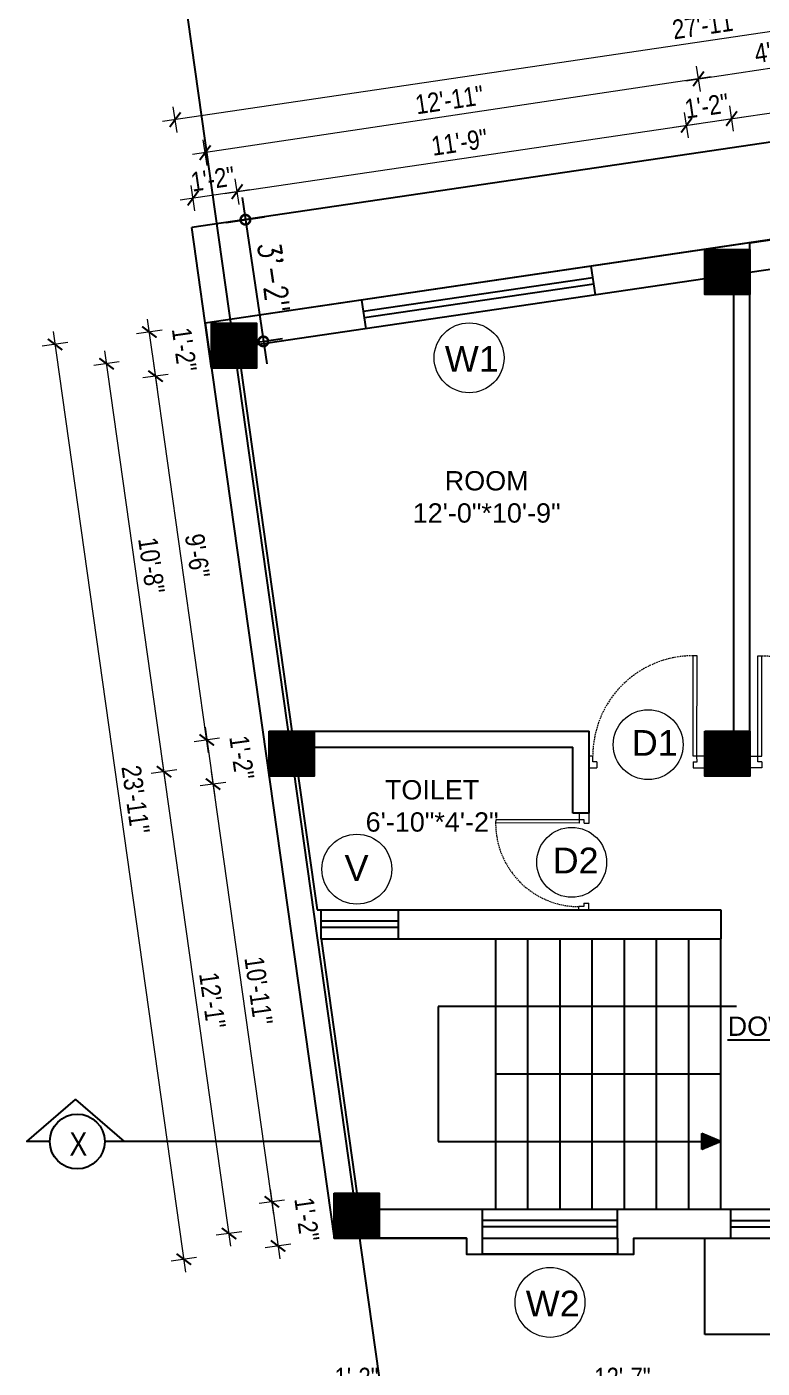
# Model space of a CAD drawing. Header units: inches. Extents: x -5000150 to -4996975, y -3262045 to -3259800.
# Drawn here: x -4998467.7 to -4998239.2, y -3260428.2 to -3260011.5 of the extents above; entities that cross this region are included whole.
import ezdxf

# ---------------------------------------------------------------- set-up
doc = ezdxf.new("R2010")
doc.units = ezdxf.units.IN
doc.header["$LTSCALE"] = 2
doc.header["$MEASUREMENT"] = 0
doc.header["$PDMODE"] = 34
doc.linetypes.add('HIDDEN', pattern=[0.375, 0.25, -0.125])
doc.layers.get('0').update_dxf_attribs({"linetype": 'CONTINUOUS'})
doc.layers.get('DEFPOINTS').update_dxf_attribs({"color": 141, "linetype": 'CONTINUOUS'})
doc.layers.add('A-Hatch', color=7, linetype='CONTINUOUS')
for name, color, linetype, lineweight in [('Annotate-Lite.w', 177, 'CONTINUOUS', 9), ('DIM 1-100', 4, 'CONTINUOUS', 13), ('Door-Window.w', 4, 'CONTINUOUS', 15), ('TEXT', 181, 'CONTINUOUS', 25)]:
    doc.layers.add(name, color=color, linetype=linetype, lineweight=lineweight)
doc.styles.add('ARAIL', font='ARIALN.TTF')
doc.styles.add('arial.', font='arial.ttf')
doc.styles.add('gaurav', font='arial.ttf')
doc.styles.add('ROMANS', font='Romans.shx', dxfattribs={"width": 0.8})
doc.styles.get("Standard").update_dxf_attribs({"font": 'ARIALN.TTF'})
doc.dimstyles.new('1 by 96', dxfattribs={"dimtxt": 6, "dimasz": 4, "dimexe": 4, "dimexo": 4, "dimgap": 2, "dimtad": 1, "dimdec": 0, "dimzin": 0, "dimdsep": 46, "dimlunit": 4, "dimtxsty": 'Standard', "dimblk": 'ARCHTICK', "dimcen": 0, "dimdle": 4, "dimadec": 0, "dimazin": 0, "dimtfac": 1, "dimtdec": 0, "dimtix": 1, "dimtofl": 0, "dimtmove": 1, "dimatfit": 3, "dimldrblk": 'ARCHTICK', "dimfxl": 4, "dimfxlon": 1, "dimtolj": 1, "dimtzin": 0, "dimlwd": -1, "dimlwe": -1, "dimarcsym": 0})
doc.dimstyles.new('8 SCALE', dxfattribs={"dimscale": 0, "dimtxt": 7, "dimasz": 6, "dimexe": 6, "dimexo": 2, "dimgap": 2, "dimtad": 1, "dimdec": 0, "dimzin": 0, "dimdsep": 46, "dimlunit": 4, "dimtxsty": 'ROMANS', "dimblk": 'DOTSMALL', "dimcen": 0, "dimdle": 7, "dimclrd": 8, "dimclre": 8, "dimclrt": 3, "dimadec": 0, "dimazin": 0, "dimtfac": 1, "dimtdec": 0, "dimtofl": 0, "dimtmove": 2, "dimatfit": 3, "dimfxl": 6, "dimfxlon": 1, "dimtolj": 1, "dimtzin": 0, "dimarcsym": 0})

# ---------------------------------------------------------------- blocks, each defined once
blk = doc.blocks.new('3-0')
at = {"ltscale": 3}
for p, q in [((11063.05, 10097.68), (11065.97, 10099.9)), ((11063.05, 10097.68), (11064.53, 10095.73)), ((11065.99, 10096.84), (11064.53, 10095.73)), ((11065.25, 10097.81), (11066.71, 10098.92)), ((11065.99, 10096.84), (11065.25, 10097.81)), ((11065.97, 10099.9), (11066.71, 10098.92)), ((11085.5, 10074.13), (11110.32, 10092.96)), ((11086.24, 10073.15), (11111.05, 10091.97)), ((11111.05, 10091.97), (11110.32, 10092.96)), ((11084.04, 10073.02), (11082.57, 10071.91)), ((11082.57, 10071.91), (11084.79, 10068.98)), ((11084.04, 10073.02), (11084.78, 10072.04)), ((11084.78, 10072.04), (11086.24, 10073.15)), ((11084.79, 10068.98), (11087.72, 10071.2)), ((11086.24, 10073.15), (11085.5, 10074.13)), ((11087.72, 10071.2), (11086.24, 10073.15))]:
    blk.add_line(p, q, dxfattribs=at)
at = {"layer": 'Door-Window.w', "color": 9, "linetype": 'HIDDEN', "lineweight": 18}
blk.add_arc((11085.5, 10074.13), 31.16, 37.1906, 127.1465, dxfattribs=at)
blk = doc.blocks.new('_ArchTick')
at = {"color": 0, "linetype": 'ByBlock', "const_width": 0.15}
blk.add_lwpolyline([(-0.5, -0.5), (0.5, 0.5)], dxfattribs=at)
blk = doc.blocks.new('*D383')
at = {"layer": 'DEFPOINTS', "color": 0, "ltscale": 0.5, "transparency": 16777216}
for p in [(-4998372.23, -3260387.8), (-4998358.23, -3260387.8), (-4998358.23, -3260436.1)]:
    blk.add_point(p, dxfattribs=at)
at = {"layer": 'DIM 1-100', "color": 0, "ltscale": 0.5, "transparency": 16777216}
for p, q in [((-4998376.23, -3260436.1), (-4998354.23, -3260436.1)), ((-4998372.23, -3260432.1), (-4998372.23, -3260440.1)), ((-4998358.23, -3260432.1), (-4998358.23, -3260440.1))]:
    blk.add_line(p, q, dxfattribs=at)
at = {"layer": 'DIM 1-100', "color": 0, "ltscale": 0.5, "transparency": 16777216, "xscale": 4, "yscale": 4, "zscale": 4, "rotation": 180}
blk.add_blockref('_ArchTick', (-4998372.23, -3260436.1), dxfattribs=at)
at = {"layer": 'DIM 1-100', "color": 0, "ltscale": 0.5, "transparency": 16777216, "xscale": 4, "yscale": 4, "zscale": 4}
blk.add_blockref('_ArchTick', (-4998358.23, -3260436.1), dxfattribs=at)
at = {"layer": 'DIM 1-100', "color": 0, "ltscale": 0.5, "transparency": 16777216, "insert": (-4998365.23, -3260431.08), "char_height": 6, "attachment_point": 5}
blk.add_mtext('\\A1;1\'-2"', dxfattribs=at)
blk = doc.blocks.new('*D384')
at = {"layer": 'DEFPOINTS', "color": 0, "ltscale": 0.5, "transparency": 16777216}
for p in [(-4998358.23, -3260387.8), (-4998206.99, -3260387.8), (-4998206.99, -3260436.1)]:
    blk.add_point(p, dxfattribs=at)
at = {"layer": 'DIM 1-100', "color": 0, "ltscale": 0.5, "transparency": 16777216}
for p, q in [((-4998362.23, -3260436.1), (-4998202.99, -3260436.1)), ((-4998358.23, -3260432.1), (-4998358.23, -3260440.1)), ((-4998206.99, -3260432.1), (-4998206.99, -3260440.1))]:
    blk.add_line(p, q, dxfattribs=at)
at = {"layer": 'DIM 1-100', "color": 0, "ltscale": 0.5, "transparency": 16777216, "xscale": 4, "yscale": 4, "zscale": 4, "rotation": 180}
blk.add_blockref('_ArchTick', (-4998358.23, -3260436.1), dxfattribs=at)
at = {"layer": 'DIM 1-100', "color": 0, "ltscale": 0.5, "transparency": 16777216, "xscale": 4, "yscale": 4, "zscale": 4}
blk.add_blockref('_ArchTick', (-4998206.99, -3260436.1), dxfattribs=at)
at = {"layer": 'DIM 1-100', "color": 0, "ltscale": 0.5, "transparency": 16777216, "insert": (-4998282.61, -3260431.08), "char_height": 6, "attachment_point": 5}
blk.add_mtext('\\A1;12\'-7"', dxfattribs=at)
blk = doc.blocks.new('*D388')
at = {"layer": 'DEFPOINTS', "color": 0, "ltscale": 0.5, "transparency": 16777216}
for p in [(-4998410.3, -3260117.56), (-4998427.7, -3260120.01), (-4998392.44, -3260230.3)]:
    blk.add_point(p, dxfattribs=at)
at = {"layer": 'DIM 1-100', "color": 0, "ltscale": 0.5, "transparency": 16777216}
for p, q in [((-4998411.22, -3260236.99), (-4998428.25, -3260116.05)), ((-4998423.74, -3260119.45), (-4998431.66, -3260120.57)), ((-4998407.81, -3260232.47), (-4998415.74, -3260233.59))]:
    blk.add_line(p, q, dxfattribs=at)
at = {"layer": 'DIM 1-100', "color": 0, "ltscale": 0.5, "transparency": 16777216, "xscale": 4, "yscale": 4, "zscale": 4}
for p, rotation in [((-4998427.7, -3260120.01), 98.018945518902), ((-4998411.78, -3260233.03), 278.0189455189021)]:
    blk.add_blockref('_ArchTick', p, dxfattribs=dict(at, rotation=rotation))
at = {"layer": 'DIM 1-100', "color": 0, "ltscale": 0.5, "transparency": 16777216, "insert": (-4998414.72, -3260175.81), "char_height": 6, "attachment_point": 5, "rotation": 278.0189}
blk.add_mtext('\\A1;9\'-6"', dxfattribs=at)
blk = doc.blocks.new('*D389')
at = {"layer": 'DEFPOINTS', "color": 0, "ltscale": 0.5, "transparency": 16777216}
for p in [(-4998429.63, -3260106.28), (-4998410.3, -3260103.56), (-4998410.3, -3260117.56)]:
    blk.add_point(p, dxfattribs=at)
at = {"layer": 'DIM 1-100', "color": 0, "ltscale": 0.5, "transparency": 16777216}
for p, q in [((-4998427.14, -3260123.97), (-4998430.19, -3260102.32)), ((-4998425.67, -3260105.73), (-4998433.59, -3260106.84)), ((-4998423.74, -3260119.45), (-4998431.66, -3260120.57))]:
    blk.add_line(p, q, dxfattribs=at)
at = {"layer": 'DIM 1-100', "color": 0, "ltscale": 0.5, "transparency": 16777216, "xscale": 4, "yscale": 4, "zscale": 4}
for p, rotation in [((-4998429.63, -3260106.28), 98.018945518902), ((-4998427.7, -3260120.01), 278.0189455189021)]:
    blk.add_blockref('_ArchTick', p, dxfattribs=dict(at, rotation=rotation))
at = {"layer": 'DIM 1-100', "color": 0, "ltscale": 0.5, "transparency": 16777216, "insert": (-4998418.74, -3260111.75), "char_height": 6, "attachment_point": 5, "rotation": 278.0189}
blk.add_mtext('\\A1;1\'-2"', dxfattribs=at)
blk = doc.blocks.new('*D390')
at = {"layer": 'DEFPOINTS', "color": 0, "ltscale": 0.5, "transparency": 16777216}
for p in [(-4998392.44, -3260230.3), (-4998392.44, -3260244.3), (-4998409.84, -3260246.75)]:
    blk.add_point(p, dxfattribs=at)
at = {"layer": 'DIM 1-100', "color": 0, "ltscale": 0.5, "transparency": 16777216}
for p, q in [((-4998412.33, -3260229.07), (-4998409.28, -3260250.72)), ((-4998407.81, -3260232.47), (-4998415.74, -3260233.59)), ((-4998405.88, -3260246.2), (-4998413.8, -3260247.31))]:
    blk.add_line(p, q, dxfattribs=at)
at = {"layer": 'DIM 1-100', "color": 0, "ltscale": 0.5, "transparency": 16777216, "xscale": 4, "yscale": 4, "zscale": 4}
for p, rotation in [((-4998411.78, -3260233.03), 98.018945518902), ((-4998409.84, -3260246.75), 278.0189455189021)]:
    blk.add_blockref('_ArchTick', p, dxfattribs=dict(at, rotation=rotation))
at = {"layer": 'DIM 1-100', "color": 0, "ltscale": 0.5, "transparency": 16777216, "insert": (-4998400.88, -3260238.49), "char_height": 6, "attachment_point": 5, "rotation": 278.0189}
blk.add_mtext('\\A1;1\'-2"', dxfattribs=at)
blk = doc.blocks.new('*D391')
at = {"layer": 'DEFPOINTS', "color": 0, "ltscale": 0.5, "transparency": 16777216}
for p in [(-4998392.44, -3260244.3), (-4998391.56, -3260376.53), (-4998372.23, -3260373.8)]:
    blk.add_point(p, dxfattribs=at)
at = {"layer": 'DIM 1-100', "color": 0, "ltscale": 0.5, "transparency": 16777216}
for p, q in [((-4998410.4, -3260242.79), (-4998391, -3260380.49)), ((-4998405.88, -3260246.2), (-4998413.8, -3260247.31)), ((-4998387.6, -3260375.97), (-4998395.52, -3260377.09))]:
    blk.add_line(p, q, dxfattribs=at)
at = {"layer": 'DIM 1-100', "color": 0, "ltscale": 0.5, "transparency": 16777216, "xscale": 4, "yscale": 4, "zscale": 4}
for p, rotation in [((-4998409.84, -3260246.75), 98.018945518902), ((-4998391.56, -3260376.53), 278.0189455189021)]:
    blk.add_blockref('_ArchTick', p, dxfattribs=dict(at, rotation=rotation))
at = {"layer": 'DIM 1-100', "color": 0, "ltscale": 0.5, "transparency": 16777216, "insert": (-4998395.69, -3260310.93), "char_height": 6, "attachment_point": 5, "rotation": 278.0189}
blk.add_mtext('\\A1;10\'-11"', dxfattribs=at)
blk = doc.blocks.new('*D392')
at = {"layer": 'DEFPOINTS', "color": 0, "ltscale": 0.5, "transparency": 16777216}
for p in [(-4998372.23, -3260373.8), (-4998389.63, -3260390.25), (-4998372.23, -3260387.8)]:
    blk.add_point(p, dxfattribs=at)
at = {"layer": 'DIM 1-100', "color": 0, "ltscale": 0.5, "transparency": 16777216}
for p, q in [((-4998392.12, -3260372.57), (-4998389.07, -3260394.22)), ((-4998387.6, -3260375.97), (-4998395.52, -3260377.09)), ((-4998385.66, -3260389.7), (-4998393.59, -3260390.81))]:
    blk.add_line(p, q, dxfattribs=at)
at = {"layer": 'DIM 1-100', "color": 0, "ltscale": 0.5, "transparency": 16777216, "xscale": 4, "yscale": 4, "zscale": 4}
for p, rotation in [((-4998391.56, -3260376.53), 98.018945518902), ((-4998389.63, -3260390.25), 278.0189455189021)]:
    blk.add_blockref('_ArchTick', p, dxfattribs=dict(at, rotation=rotation))
at = {"layer": 'DIM 1-100', "color": 0, "ltscale": 0.5, "transparency": 16777216, "insert": (-4998380.67, -3260381.99), "char_height": 6, "attachment_point": 5, "rotation": 278.0189}
blk.add_mtext('\\A1;1\'-2"', dxfattribs=at)
blk = doc.blocks.new('*D393')
at = {"layer": 'DEFPOINTS', "color": 0, "ltscale": 0.5, "transparency": 16777216}
for p in [(-4998385.44, -3260237.3), (-4998425.07, -3260242.89), (-4998365.23, -3260380.8)]:
    blk.add_point(p, dxfattribs=at)
at = {"layer": 'DIM 1-100', "color": 0, "ltscale": 0.5, "transparency": 16777216}
for p, q in [((-4998404.3, -3260390.35), (-4998425.63, -3260238.93)), ((-4998421.11, -3260242.33), (-4998429.03, -3260243.44)), ((-4998400.89, -3260385.83), (-4998408.82, -3260386.94))]:
    blk.add_line(p, q, dxfattribs=at)
at = {"layer": 'DIM 1-100', "color": 0, "ltscale": 0.5, "transparency": 16777216, "xscale": 4, "yscale": 4, "zscale": 4}
for p, rotation in [((-4998425.07, -3260242.89), 98.01894551876403), ((-4998404.86, -3260386.39), 278.018945518764)]:
    blk.add_blockref('_ArchTick', p, dxfattribs=dict(at, rotation=rotation))
at = {"layer": 'DIM 1-100', "color": 0, "ltscale": 0.5, "transparency": 16777216, "insert": (-4998410, -3260313.94), "char_height": 6, "attachment_point": 5, "rotation": 278.0189}
blk.add_mtext('\\A1;12\'-1"', dxfattribs=at)
blk = doc.blocks.new('*D394')
at = {"layer": 'DEFPOINTS', "color": 0, "ltscale": 0.5, "transparency": 16777216}
for p in [(-4998403.3, -3260110.56), (-4998442.93, -3260116.14), (-4998385.44, -3260237.3)]:
    blk.add_point(p, dxfattribs=at)
at = {"layer": 'DIM 1-100', "color": 0, "ltscale": 0.5, "transparency": 16777216}
for p, q in [((-4998424.51, -3260246.85), (-4998443.48, -3260112.18)), ((-4998438.97, -3260115.59), (-4998446.89, -3260116.7)), ((-4998421.11, -3260242.33), (-4998429.03, -3260243.44))]:
    blk.add_line(p, q, dxfattribs=at)
at = {"layer": 'DIM 1-100', "color": 0, "ltscale": 0.5, "transparency": 16777216, "xscale": 4, "yscale": 4, "zscale": 4}
for p, rotation in [((-4998442.93, -3260116.14), 98.01894551879923), ((-4998425.07, -3260242.89), 278.0189455187992)]:
    blk.add_blockref('_ArchTick', p, dxfattribs=dict(at, rotation=rotation))
at = {"layer": 'DIM 1-100', "color": 0, "ltscale": 0.5, "transparency": 16777216, "insert": (-4998428.98, -3260178.81), "char_height": 6, "attachment_point": 5, "rotation": 278.0189}
blk.add_mtext('\\A1;10\'-8"', dxfattribs=at)
blk = doc.blocks.new('*D395')
at = {"layer": 'DEFPOINTS', "color": 0, "ltscale": 0.5, "transparency": 16777216}
for p in [(-4998412.27, -3260103.56), (-4998372.23, -3260387.8), (-4998418.9, -3260394.38)]:
    blk.add_point(p, dxfattribs=at)
at = {"layer": 'DIM 1-100', "color": 0, "ltscale": 0.5, "transparency": 16777216}
for p, q in [((-4998459.5, -3260106.17), (-4998418.34, -3260398.34)), ((-4998454.98, -3260109.58), (-4998462.9, -3260110.69)), ((-4998414.94, -3260393.82), (-4998422.86, -3260394.94))]:
    blk.add_line(p, q, dxfattribs=at)
at = {"layer": 'DIM 1-100', "color": 0, "ltscale": 0.5, "transparency": 16777216, "xscale": 4, "yscale": 4, "zscale": 4}
for p, rotation in [((-4998458.94, -3260110.14), 98.01894551889016), ((-4998418.9, -3260394.38), 278.0189455188902)]:
    blk.add_blockref('_ArchTick', p, dxfattribs=dict(at, rotation=rotation))
at = {"layer": 'DIM 1-100', "color": 0, "ltscale": 0.5, "transparency": 16777216, "insert": (-4998433.91, -3260251.55), "char_height": 6, "attachment_point": 5, "rotation": 278.0189}
blk.add_mtext('\\A1;23\'-11"', dxfattribs=at)
blk = doc.blocks.new('*D396')
at = {"layer": 'DEFPOINTS', "color": 0, "ltscale": 0.5, "transparency": 16777216}
for p in [(-4998365.23, -3260380.8), (-4998199.99, -3260380.8), (-4998199.99, -3260451.43)]:
    blk.add_point(p, dxfattribs=at)
at = {"layer": 'DIM 1-100', "color": 0, "ltscale": 0.5, "transparency": 16777216}
for p, q in [((-4998365.23, -3260447.43), (-4998365.23, -3260455.43)), ((-4998199.99, -3260447.43), (-4998199.99, -3260455.43)), ((-4998369.23, -3260451.43), (-4998195.99, -3260451.43))]:
    blk.add_line(p, q, dxfattribs=at)
at = {"layer": 'DIM 1-100', "color": 0, "ltscale": 0.5, "transparency": 16777216, "xscale": 4, "yscale": 4, "zscale": 4, "rotation": 180}
blk.add_blockref('_ArchTick', (-4998365.23, -3260451.43), dxfattribs=at)
at = {"layer": 'DIM 1-100', "color": 0, "ltscale": 0.5, "transparency": 16777216, "xscale": 4, "yscale": 4, "zscale": 4}
blk.add_blockref('_ArchTick', (-4998199.99, -3260451.43), dxfattribs=at)
at = {"layer": 'DIM 1-100', "color": 0, "ltscale": 0.5, "transparency": 16777216, "insert": (-4998282.61, -3260446.37), "char_height": 6, "attachment_point": 5}
blk.add_mtext('\\A1;13\'-9"', dxfattribs=at)
blk = doc.blocks.new('*D398')
at = {"layer": 'DEFPOINTS', "color": 0, "ltscale": 0.5, "transparency": 16777216}
for p in [(-4998372.23, -3260387.8), (-4998068.25, -3260387.8), (-4998068.25, -3260466.77)]:
    blk.add_point(p, dxfattribs=at)
at = {"layer": 'DIM 1-100', "color": 0, "ltscale": 0.5, "transparency": 16777216}
for p, q in [((-4998372.23, -3260462.77), (-4998372.23, -3260470.77)), ((-4998068.25, -3260462.77), (-4998068.25, -3260470.77)), ((-4998376.23, -3260466.77), (-4998064.25, -3260466.77))]:
    blk.add_line(p, q, dxfattribs=at)
at = {"layer": 'DIM 1-100', "color": 0, "ltscale": 0.5, "transparency": 16777216, "xscale": 4, "yscale": 4, "zscale": 4, "rotation": 180}
blk.add_blockref('_ArchTick', (-4998372.23, -3260466.77), dxfattribs=at)
at = {"layer": 'DIM 1-100', "color": 0, "ltscale": 0.5, "transparency": 16777216, "xscale": 4, "yscale": 4, "zscale": 4}
blk.add_blockref('_ArchTick', (-4998068.25, -3260466.77), dxfattribs=at)
at = {"layer": 'DIM 1-100', "color": 0, "ltscale": 0.5, "transparency": 16777216, "insert": (-4998220.24, -3260461.71), "char_height": 6, "attachment_point": 5}
blk.add_mtext('\\A1;25\'-4"', dxfattribs=at)
blk = doc.blocks.new('*D407')
at = {"layer": 'DEFPOINTS', "color": 0, "ltscale": 0.5, "transparency": 16777216}
for p in [(-4998262.69, -3260042.04), (-4998256.99, -3260080.62), (-4998396.3, -3260103.56)]:
    blk.add_point(p, dxfattribs=at)
at = {"layer": 'DIM 1-100', "color": 0, "ltscale": 0.5, "transparency": 16777216}
for p, q in [((-4998262.11, -3260046), (-4998263.28, -3260038.09)), ((-4998406.3, -3260063.26), (-4998258.73, -3260041.46)), ((-4998401.75, -3260066.63), (-4998402.92, -3260058.72))]:
    blk.add_line(p, q, dxfattribs=at)
at = {"layer": 'DIM 1-100', "color": 0, "ltscale": 0.5, "transparency": 16777216, "xscale": 4, "yscale": 4, "zscale": 4}
for p, rotation in [((-4998262.69, -3260042.04), 8.403880657175378), ((-4998402.34, -3260062.67), 188.4038806571754)]:
    blk.add_blockref('_ArchTick', p, dxfattribs=dict(at, rotation=rotation))
at = {"layer": 'DIM 1-100', "color": 0, "ltscale": 0.5, "transparency": 16777216, "insert": (-4998333.25, -3260047.35), "char_height": 6, "attachment_point": 5, "rotation": 8.4039}
blk.add_mtext('\\A1;11\'-9"', dxfattribs=at)
blk = doc.blocks.new('*D408')
at = {"layer": 'DEFPOINTS', "color": 0, "ltscale": 0.5, "transparency": 16777216}
for p in [(-4998248.69, -3260039.98), (-4998256.99, -3260080.62), (-4998242.99, -3260078.55)]:
    blk.add_point(p, dxfattribs=at)
at = {"layer": 'DIM 1-100', "color": 0, "ltscale": 0.5, "transparency": 16777216}
for p, q in [((-4998248.11, -3260043.93), (-4998249.28, -3260036.02)), ((-4998266.65, -3260042.63), (-4998244.73, -3260039.39)), ((-4998262.11, -3260046), (-4998263.28, -3260038.09))]:
    blk.add_line(p, q, dxfattribs=at)
at = {"layer": 'DIM 1-100', "color": 0, "ltscale": 0.5, "transparency": 16777216, "xscale": 4, "yscale": 4, "zscale": 4}
for p, rotation in [((-4998262.69, -3260042.04), 188.4038806571754), ((-4998248.69, -3260039.98), 8.403880657175378)]:
    blk.add_blockref('_ArchTick', p, dxfattribs=dict(at, rotation=rotation))
at = {"layer": 'DIM 1-100', "color": 0, "ltscale": 0.5, "transparency": 16777216, "insert": (-4998256.42, -3260036.05), "char_height": 6, "attachment_point": 5, "rotation": 8.4039}
blk.add_mtext('\\A1;1\'-2"', dxfattribs=at)
blk = doc.blocks.new('*D409')
at = {"layer": 'DEFPOINTS', "color": 0, "ltscale": 0.5, "transparency": 16777216}
for p in [(-4998212.69, -3260034.66), (-4998206.99, -3260073.23), (-4998242.99, -3260078.55)]:
    blk.add_point(p, dxfattribs=at)
at = {"layer": 'DIM 1-100', "color": 0, "ltscale": 0.5, "transparency": 16777216}
for p, q in [((-4998212.11, -3260038.61), (-4998213.28, -3260030.7)), ((-4998252.65, -3260040.56), (-4998208.73, -3260034.07)), ((-4998248.11, -3260043.93), (-4998249.28, -3260036.02))]:
    blk.add_line(p, q, dxfattribs=at)
at = {"layer": 'DIM 1-100', "color": 0, "ltscale": 0.5, "transparency": 16777216, "xscale": 4, "yscale": 4, "zscale": 4}
for p, rotation in [((-4998212.69, -3260034.66), 8.403880657175378), ((-4998248.69, -3260039.98), 188.4038806571754)]:
    blk.add_blockref('_ArchTick', p, dxfattribs=dict(at, rotation=rotation))
at = {"layer": 'DIM 1-100', "color": 0, "ltscale": 0.5, "transparency": 16777216, "insert": (-4998231.43, -3260032.31), "char_height": 6, "attachment_point": 5, "rotation": 8.4039}
blk.add_mtext("\\A1;3'", dxfattribs=at)
blk = doc.blocks.new('*D413')
at = {"layer": 'DEFPOINTS', "color": 0, "ltscale": 0.5, "transparency": 16777216}
for p in [(-4998416.04, -3260064.7), (-4998410.3, -3260103.56), (-4998396.3, -3260103.56)]:
    blk.add_point(p, dxfattribs=at)
at = {"layer": 'DIM 1-100', "color": 0, "ltscale": 0.5, "transparency": 16777216}
for p, q in [((-4998415.46, -3260068.66), (-4998416.62, -3260060.74)), ((-4998401.75, -3260066.63), (-4998402.92, -3260058.72)), ((-4998398.38, -3260062.09), (-4998420, -3260065.28))]:
    blk.add_line(p, q, dxfattribs=at)
at = {"layer": 'DIM 1-100', "color": 0, "ltscale": 0.5, "transparency": 16777216, "xscale": 4, "yscale": 4, "zscale": 4}
for p, rotation in [((-4998402.34, -3260062.67), 8.403880657175398), ((-4998416.04, -3260064.7), 188.4038806571754)]:
    blk.add_blockref('_ArchTick', p, dxfattribs=dict(at, rotation=rotation))
at = {"layer": 'DIM 1-100', "color": 0, "ltscale": 0.5, "transparency": 16777216, "insert": (-4998409.92, -3260058.73), "char_height": 6, "attachment_point": 5, "rotation": 8.4039}
blk.add_mtext('\\A1;1\'-2"', dxfattribs=at)
blk = doc.blocks.new('*D414')
at = {"layer": 'DEFPOINTS', "color": 0, "ltscale": 0.5, "transparency": 16777216}
for p in [(-4998412.28, -3260050.56), (-4998249.99, -3260087.62), (-4998403.3, -3260110.56)]:
    blk.add_point(p, dxfattribs=at)
at = {"layer": 'DIM 1-100', "color": 0, "ltscale": 0.5, "transparency": 16777216}
for p, q in [((-4998255.01, -3260027.03), (-4998416.23, -3260051.15)), ((-4998258.38, -3260031.58), (-4998259.56, -3260023.66)), ((-4998411.68, -3260054.52), (-4998412.87, -3260046.6))]:
    blk.add_line(p, q, dxfattribs=at)
at = {"layer": 'DIM 1-100', "color": 0, "ltscale": 0.5, "transparency": 16777216, "xscale": 4, "yscale": 4, "zscale": 4}
for p, rotation in [((-4998258.97, -3260027.62), 8.510423086332324), ((-4998412.28, -3260050.56), 188.5104230863323)]:
    blk.add_blockref('_ArchTick', p, dxfattribs=dict(at, rotation=rotation))
at = {"layer": 'DIM 1-100', "color": 0, "ltscale": 0.5, "transparency": 16777216, "insert": (-4998336.37, -3260034.13), "char_height": 6, "attachment_point": 5, "rotation": 8.5104}
blk.add_mtext('\\A1;12\'-11"', dxfattribs=at)
blk = doc.blocks.new('*D415')
at = {"layer": 'DEFPOINTS', "color": 0, "ltscale": 0.5, "transparency": 16777216}
for p in [(-4998208.98, -3260020.14), (-4998199.99, -3260080.23), (-4998249.99, -3260087.62)]:
    blk.add_point(p, dxfattribs=at)
at = {"layer": 'DIM 1-100', "color": 0, "ltscale": 0.5, "transparency": 16777216}
for p, q in [((-4998208.39, -3260024.1), (-4998209.58, -3260016.18)), ((-4998262.93, -3260028.21), (-4998205.03, -3260019.55)), ((-4998258.38, -3260031.58), (-4998259.56, -3260023.66))]:
    blk.add_line(p, q, dxfattribs=at)
at = {"layer": 'DIM 1-100', "color": 0, "ltscale": 0.5, "transparency": 16777216, "xscale": 4, "yscale": 4, "zscale": 4}
for p, rotation in [((-4998208.98, -3260020.14), 8.510423086343367), ((-4998258.97, -3260027.62), 188.5104230863433)]:
    blk.add_blockref('_ArchTick', p, dxfattribs=dict(at, rotation=rotation))
at = {"layer": 'DIM 1-100', "color": 0, "ltscale": 0.5, "transparency": 16777216, "insert": (-4998234.73, -3260018.87), "char_height": 6, "attachment_point": 5, "rotation": 8.5104}
blk.add_mtext('\\A1;4\'-3"', dxfattribs=at)
blk = doc.blocks.new('*D417')
at = {"layer": 'DEFPOINTS', "color": 0, "ltscale": 0.5, "transparency": 16777216}
for p in [(-4998421.61, -3260040.31), (-4998080.55, -3260054.55), (-4998412.27, -3260103.56)]:
    blk.add_point(p, dxfattribs=at)
at = {"layer": 'DIM 1-100', "color": 0, "ltscale": 0.5, "transparency": 16777216}
for p, q in [((-4998089.31, -3259995.26), (-4998090.48, -3259987.35)), ((-4998085.94, -3259990.72), (-4998425.57, -3260040.9)), ((-4998421.03, -3260044.27), (-4998422.2, -3260036.35))]:
    blk.add_line(p, q, dxfattribs=at)
at = {"layer": 'DIM 1-100', "color": 0, "ltscale": 0.5, "transparency": 16777216, "xscale": 4, "yscale": 4, "zscale": 4}
for p, rotation in [((-4998089.89, -3259991.3), 8.403880655919362), ((-4998421.61, -3260040.31), 188.4038806559193)]:
    blk.add_blockref('_ArchTick', p, dxfattribs=dict(at, rotation=rotation))
at = {"layer": 'DIM 1-100', "color": 0, "ltscale": 0.5, "transparency": 16777216, "insert": (-4998256.49, -3260010.85), "char_height": 6, "attachment_point": 5, "rotation": 8.4039}
blk.add_mtext('\\A1;27\'-11"', dxfattribs=at)
blk = doc.blocks.new('_DOTSMALL')
at = {"color": 0, "linetype": 'ByBlock', "const_width": 0.5}
blk.add_lwpolyline([(-0.0625, 0, 1), (0.0625, 0, 1)], format="xyb", close=True, dxfattribs=at)
blk = doc.blocks.new('*D456')
at = {"color": 8, "lineweight": -2, "ltscale": 0.5, "transparency": 16777216}
for p, q in [((-4998400.8, -3260064.46), (-4998393.16, -3260116.14)), ((-4998405.71, -3260072.27), (-4998393.84, -3260070.51)), ((-4998400.12, -3260110.09), (-4998388.25, -3260108.34))]:
    blk.add_line(p, q, dxfattribs=at)
at = {"layer": 'DEFPOINTS', "color": 0, "ltscale": 0.5, "transparency": 16777216}
for p in [(-4998408.89, -3260072.74), (-4998403.3, -3260110.56), (-4998394.19, -3260109.21)]:
    blk.add_point(p, dxfattribs=at)
at = {"color": 8, "lineweight": -2, "ltscale": 0.5, "transparency": 16777216, "xscale": 6, "yscale": 6, "zscale": 6}
for p, rotation in [((-4998399.77, -3260071.39), 98.40388065600696), ((-4998394.19, -3260109.21), 278.4038806560069)]:
    blk.add_blockref('_DOTSMALL', p, dxfattribs=dict(at, rotation=rotation))
at = {"color": 3, "ltscale": 0.5, "transparency": 16777216, "insert": (-4998390.88, -3260089.4), "char_height": 7, "attachment_point": 5, "rotation": 278.4039, "style": 'ROMANS'}
blk.add_mtext('\\A1;3\'-2"', dxfattribs=at)

msp = doc.modelspace()

# ---------------------------------------------------------------- hatches: boundary and pattern name
at = {"layer": 'A-Hatch', "ltscale": 0.5}
h = msp.add_hatch(dxfattribs=at)
h.set_pattern_fill('ANSI31', color=256)
h.set_pattern_definition([(45, (93175.72164, -1675.14963), (-0.0883883476483, 0.0883883476483), [])])
h.paths.add_polyline_path([(-4998242.99, -3260080.62), (-4998256.99, -3260080.62), (-4998256.99, -3260094.62), (-4998242.99, -3260094.62)])
h = msp.add_hatch(dxfattribs=at)
h.set_pattern_fill('ANSI31', color=256)
h.set_pattern_definition([(45, (93022.41464, -1698.09003), (-0.0883883476483, 0.0883883476483), [])])
h.paths.add_polyline_path([(-4998396.3, -3260103.56), (-4998410.3, -3260103.56), (-4998410.3, -3260117.56), (-4998396.3, -3260117.56)])
h = msp.add_hatch(dxfattribs=at)
h.set_pattern_fill('ANSI31', color=256)
h.set_pattern_definition([(45, (93040.26994, -1824.833), (-0.0883883476483, 0.0883883476483), [])])
h.paths.add_polyline_path([(-4998378.44, -3260230.3), (-4998392.44, -3260230.3), (-4998392.44, -3260244.3), (-4998378.44, -3260244.3)])
h = msp.add_hatch(dxfattribs=at)
h.set_pattern_fill('ANSI31', color=256)
h.set_pattern_definition([(45, (93175.72164, -1824.833), (-0.0883883476483, 0.0883883476483), [])])
h.paths.add_polyline_path([(-4998242.99, -3260230.3), (-4998256.99, -3260230.3), (-4998256.99, -3260244.3), (-4998242.99, -3260244.3)])
h = msp.add_hatch(dxfattribs=at)
h.set_pattern_fill('ANSI31', color=256)
h.set_pattern_definition([(45, (93002.54625, -1537.57436), (-0.0883883476483, 0.0883883476483), [])])
h.paths.add_polyline_path([(-4998251.99, -3260357.8), (-4998257.91, -3260355.29), (-4998257.91, -3260360.31)])
h = msp.add_hatch(dxfattribs=at)
h.set_pattern_fill('ANSI31', color=256)
h.set_pattern_definition([(45, (93060.48594, -1968.333), (-0.0883883476483, 0.0883883476483), [])])
h.paths.add_polyline_path([(-4998358.23, -3260373.8), (-4998372.23, -3260373.8), (-4998372.23, -3260387.8), (-4998358.23, -3260387.8)])

# ---------------------------------------------------------------- linework, layer by layer
at = {"ltscale": 0.5}
for p, q in [((-4998081.66, -3260024.39), (-4998416.46, -3260073.85)), ((-4998242.99, -3260078.55), (-4998206.99, -3260073.23)), ((-4998410.3, -3260117.56), (-4998416.46, -3260073.85)), ((-4998242.99, -3260080.62), (-4998242.99, -3260078.55)), ((-4998291.03, -3260094.75), (-4998292.35, -3260085.84)), ((-4998242.99, -3260087.65), (-4998206.99, -3260082.33)), ((-4998256.99, -3260089.72), (-4998396.3, -3260110.3)), ((-4998363.06, -3260099.83), (-4998291.84, -3260089.31)), ((-4998242.99, -3260234.8), (-4998242.99, -3260087.85)), ((-4998362.77, -3260101.81), (-4998291.54, -3260091.28)), ((-4998362.26, -3260105.27), (-4998363.57, -3260096.37)), ((-4998247.99, -3260230.3), (-4998247.99, -3260094.62)), ((-4998401.21, -3260117.56), (-4998385.33, -3260230.3)), ((-4998378.44, -3260230.3), (-4998292.99, -3260230.3)), ((-4998292.99, -3260255.8), (-4998292.99, -3260230.3)), ((-4998378.44, -3260235.3), (-4998297.99, -3260235.3)), ((-4998297.99, -3260255.8), (-4998297.99, -3260235.3)), ((-4998383.35, -3260244.3), (-4998377.51, -3260285.8)), ((-4998292.99, -3260255.8), (-4998297.99, -3260255.8)), ((-4998377.51, -3260285.8), (-4998251.99, -3260285.8)), ((-4998376.24, -3260294.8), (-4998376.24, -3260285.8)), ((-4998352.24, -3260294.8), (-4998352.24, -3260285.8)), ((-4998251.99, -3260285.8), (-4998251.99, -3260294.8)), ((-4998352.24, -3260289.3), (-4998376.24, -3260289.3)), ((-4998352.24, -3260291.3), (-4998376.24, -3260291.3)), ((-4998376.24, -3260294.8), (-4998365.11, -3260373.8)), ((-4998376.24, -3260294.8), (-4998251.99, -3260294.8)), ((-4998321.99, -3260336.8), (-4998321.99, -3260294.8)), ((-4998311.99, -3260336.8), (-4998311.99, -3260294.8)), ((-4998301.99, -3260336.8), (-4998301.99, -3260294.8)), ((-4998291.99, -3260336.8), (-4998291.99, -3260294.8)), ((-4998281.99, -3260336.8), (-4998281.99, -3260294.8)), ((-4998271.99, -3260336.8), (-4998271.99, -3260294.8)), ((-4998261.99, -3260336.8), (-4998261.99, -3260294.8)), ((-4998251.99, -3260336.8), (-4998251.99, -3260294.8)), ((-4998247.15, -3260315.8), (-4998339.92, -3260315.8)), ((-4998339.92, -3260315.8), (-4998339.92, -3260357.8)), ((-4998321.99, -3260378.8), (-4998321.99, -3260336.8)), ((-4998321.99, -3260336.8), (-4998251.99, -3260336.8)), ((-4998311.99, -3260378.8), (-4998311.99, -3260336.8)), ((-4998301.99, -3260378.8), (-4998301.99, -3260336.8)), ((-4998291.99, -3260378.8), (-4998291.99, -3260336.8)), ((-4998281.99, -3260378.8), (-4998281.99, -3260336.8)), ((-4998271.99, -3260378.8), (-4998271.99, -3260336.8)), ((-4998261.99, -3260378.8), (-4998261.99, -3260336.8)), ((-4998251.99, -3260378.8), (-4998251.99, -3260336.8)), ((-4998251.99, -3260357.8), (-4998257.91, -3260355.29)), ((-4998257.91, -3260360.31), (-4998257.91, -3260355.29)), ((-4998339.92, -3260357.8), (-4998257.91, -3260357.8)), ((-4998251.99, -3260357.8), (-4998257.91, -3260360.31)), ((-4998358.23, -3260378.8), (-4998206.99, -3260378.8)), ((-4998326.11, -3260387.8), (-4998326.11, -3260378.8)), ((-4998284.11, -3260387.8), (-4998284.11, -3260378.8)), ((-4998248.99, -3260378.8), (-4998248.99, -3260387.8)), ((-4998284.11, -3260382.3), (-4998326.11, -3260382.3)), ((-4998284.11, -3260384.3), (-4998326.11, -3260384.3)), ((-4998248.99, -3260382.3), (-4998207.02, -3260382.3)), ((-4998248.99, -3260384.3), (-4998206.99, -3260384.3)), ((-4998331.11, -3260387.8), (-4998358.23, -3260387.8)), ((-4998331.11, -3260387.8), (-4998331.11, -3260392.8)), ((-4998326.11, -3260392.8), (-4998326.11, -3260387.8)), ((-4998284.11, -3260387.8), (-4998284.11, -3260392.8)), ((-4998279.11, -3260392.8), (-4998279.11, -3260387.8)), ((-4998256.99, -3260417.8), (-4998256.99, -3260387.8)), ((-4998331.11, -3260392.8), (-4998326.11, -3260392.8)), ((-4998284.11, -3260392.8), (-4998326.11, -3260392.8)), ((-4998284.11, -3260392.8), (-4998279.11, -3260392.8)), ((-4998067.14, -3260417.8), (-4998256.99, -3260417.8))]:
    msp.add_line(p, q, dxfattribs=at)
msp.add_xline((-4998403.3, -3260110.56), (-0.1395005, 0.990222), dxfattribs=at)
for points in [[(-4998080.55, -3260054.55), (-4998412.27, -3260103.56), (-4998372.23, -3260387.8), (-4998331.11, -3260387.8), (-4998331.11, -3260392.8), (-4998279.11, -3260392.8), (-4998279.11, -3260387.8), (-4998192.99, -3260387.8), (-4998192.99, -3260244.3), (-4998073.55, -3260244.3)], [(-4998256.99, -3260080.62), (-4998242.99, -3260080.62), (-4998242.99, -3260094.62), (-4998256.99, -3260094.62)], [(-4998410.3, -3260103.56), (-4998396.3, -3260103.56), (-4998396.3, -3260117.56), (-4998410.3, -3260117.56)], [(-4998392.44, -3260230.3), (-4998378.44, -3260230.3), (-4998378.44, -3260244.3), (-4998392.44, -3260244.3)], [(-4998256.99, -3260230.3), (-4998242.99, -3260230.3), (-4998242.99, -3260244.3), (-4998256.99, -3260244.3)], [(-4998372.23, -3260373.8), (-4998358.23, -3260373.8), (-4998358.23, -3260387.8), (-4998372.23, -3260387.8)]]:
    msp.add_lwpolyline(points, close=True, dxfattribs=at)
for points in [[(-4998242.99, -3260078.55), (-4998412.27, -3260103.56), (-4998372.23, -3260387.8), (-4998358.23, -3260387.8)], [(-4998326.11, -3260387.8), (-4998284.11, -3260387.8)], [(-4998279.11, -3260387.8), (-4998207.04, -3260387.8)]]:
    msp.add_lwpolyline(points, dxfattribs=at)
at = {"layer": 'Annotate-Lite.w', "ltscale": 0.005}
for centre in [(-4998330.26, -3260114.29), (-4998274.61, -3260234.5), (-4998298.37, -3260271.05), (-4998365.16, -3260273.17), (-4998305.11, -3260407.78)]:
    msp.add_circle(centre, 10.86, dxfattribs=at)
at = {"layer": 'TEXT'}
for points in [[(-4998460.56, -3260357.8), (-4998467.7, -3260357.8), (-4998452.56, -3260344.72), (-4998437.42, -3260357.8)], [(-4998376.45, -3260357.8), (-4998443.49, -3260357.8)]]:
    msp.add_lwpolyline(points, dxfattribs=at)
msp.add_circle((-4998452.03, -3260357.8), 8.53, dxfattribs=at)

# ---------------------------------------------------------------- block references
at = {"layer": 'Door-Window.w', "linetype": 'ByBlock'}
for p, xscale, yscale, zscale, rotation in [((-4996936.43, -3275155.43), 0.999791003999291, 0.9997910037636757, 0.9997910039624013, 52.80940477362314), ((-4999563.55, -3275155.43), -0.9997910039992908, 0.9997910037636757, 0.9997910039624013, 307.1905952263768), ((-4985863.43, -3259171.9), 0.8331589851548311, 0.8331589852459729, 0.8331589850765497, 142.7330628721138)]:
    msp.add_blockref('3-0', p, dxfattribs=dict(at, xscale=xscale, yscale=yscale, zscale=zscale, rotation=rotation))

# ---------------------------------------------------------------- texts
at = {"layer": 'Annotate-Lite.w', "ltscale": 0.005, "char_height": 8, "style": 'gaurav'}
for s, insert, attachment_point in [('W1', (-4998337.8, -3260110.64), 1), ('D1', (-4998279.7, -3260229.95), 1), ('V', (-4998368.95, -3260276.82), 7), ('D2', (-4998304.29, -3260266.49), 1), ('W2', (-4998312.65, -3260404.13), 1)]:
    msp.add_mtext_dynamic_manual_height_columns(s, width=8, gutter_width=100, heights=[0], dxfattribs=dict(at, insert=insert, attachment_point=attachment_point))
at = {"layer": 'TEXT', "lineweight": -2, "char_height": 6, "attachment_point": 5, "style": 'arial.'}
for s, insert in [('ROOM\\P12\'-0"*10\'-9"', (-4998324.8, -3260157.55)), ('TOILET\\P6\'-10"*4\'-2"', (-4998341.75, -3260253.56))]:
    msp.add_mtext_dynamic_manual_height_columns(s, width=45.7314, gutter_width=30, heights=[0], dxfattribs=dict(at, insert=insert))
at = {"layer": 'TEXT', "lineweight": -2, "insert": (-4998236.64, -3260322.01), "char_height": 6, "width": 26.6739, "attachment_point": 5, "style": 'arial.'}
msp.add_mtext('{\\LDOWN}', dxfattribs=at)
at = {"layer": 'TEXT', "insert": (-4998448.94, -3260354.97), "char_height": 7.2, "attachment_point": 3, "style": 'ARAIL'}
msp.add_mtext_dynamic_manual_height_columns('X', width=125.4648, gutter_width=90, heights=[0], dxfattribs=at)

# ---------------------------------------------------------------- dimensions: what is measured, and where the dimension line sits
at = {"ltscale": 0.5}
dim = msp.add_aligned_dim(p1=(-4998408.89, -3260072.74), p2=(-4998403.3, -3260110.56), distance=9.21, dimstyle='8 SCALE', override={"dimscale": 1}, dxfattribs=at)
dim.commit()
dim.dimension.update_dxf_attribs({"geometry": '*D456', "text_midpoint": (-4998390.88, -3260089.4)})
at = {"layer": 'DIM 1-100', "ltscale": 0.5}
for p1, p2, distance, picture, middle in [((-4998080.55, -3260054.55), (-4998412.27, -3260103.56), -63.94, '*D417', (-4998256.49, -3260010.85)), ((-4998249.99, -3260087.62), (-4998403.3, -3260110.56), -60.67, '*D414', (-4998336.37, -3260034.13)), ((-4998412.27, -3260103.56), (-4998372.23, -3260387.8), -47.13, '*D395', (-4998433.91, -3260251.55)), ((-4998365.23, -3260380.8), (-4998385.44, -3260237.3), 40.02, '*D393', (-4998410, -3260313.94))]:
    dim = msp.add_aligned_dim(p1=p1, p2=p2, distance=distance, dimstyle='1 by 96', dxfattribs=at)
    dim.commit()
    dim.dimension.update_dxf_attribs({"geometry": picture, "text_midpoint": middle})
for base, p1, p2, angle, picture, middle in [((-4998208.98, -3260020.14), (-4998249.99, -3260087.62), (-4998199.99, -3260080.23), 8.5104, '*D415', (-4998234.73, -3260018.87)), ((-4998212.69, -3260034.66), (-4998242.99, -3260078.55), (-4998206.99, -3260073.23), 188.4039, '*D409', (-4998231.43, -3260032.31)), ((-4998262.69, -3260042.04), (-4998396.3, -3260103.56), (-4998256.99, -3260080.62), 188.4039, '*D407', (-4998333.25, -3260047.35)), ((-4998442.93, -3260116.14), (-4998385.44, -3260237.3), (-4998403.3, -3260110.56), 278.0189, '*D394', (-4998428.98, -3260178.81)), ((-4998427.7, -3260120.01), (-4998392.44, -3260230.3), (-4998410.3, -3260117.56), 278.0189, '*D388', (-4998414.72, -3260175.81)), ((-4998391.56, -3260376.53), (-4998392.44, -3260244.3), (-4998372.23, -3260373.8), 278.0189, '*D391', (-4998395.69, -3260310.93))]:
    dim = msp.add_linear_dim(base=base, p1=p1, p2=p2, angle=angle, dimstyle='1 by 96', dxfattribs=at)
    dim.commit()
    dim.dimension.update_dxf_attribs({"geometry": picture, "text_midpoint": middle})
for base, p1, p2, angle, picture, middle in [((-4998248.69, -3260039.98), (-4998256.99, -3260080.62), (-4998242.99, -3260078.55), 188.4039, '*D408', (-4998255.69, -3260041.01)), ((-4998416.04, -3260064.7), (-4998396.3, -3260103.56), (-4998410.3, -3260103.56), 188.4039, '*D413', (-4998409.19, -3260063.69)), ((-4998429.63, -3260106.28), (-4998410.3, -3260117.56), (-4998410.3, -3260103.56), 278.0189, '*D389', (-4998423.7, -3260112.45)), ((-4998409.84, -3260246.75), (-4998392.44, -3260230.3), (-4998392.44, -3260244.3), 278.0189, '*D390', (-4998405.85, -3260239.19)), ((-4998389.63, -3260390.25), (-4998372.23, -3260373.8), (-4998372.23, -3260387.8), 278.0189, '*D392', (-4998385.63, -3260382.69))]:
    dim = msp.add_linear_dim(base=base, p1=p1, p2=p2, angle=angle, dimstyle='1 by 96', dxfattribs=at)
    dim.commit()
    dim.dimension.update_dxf_attribs({"geometry": picture, "text_midpoint": middle, "dimtype": 160})
for base, p1, p2, picture, middle in [((-4998199.99, -3260451.43), (-4998365.23, -3260380.8), (-4998199.99, -3260380.8), '*D396', (-4998282.61, -3260446.37)), ((-4998068.25, -3260466.77), (-4998372.23, -3260387.8), (-4998068.25, -3260387.8), '*D398', (-4998220.24, -3260461.71)), ((-4998206.99, -3260436.1), (-4998358.23, -3260387.8), (-4998206.99, -3260387.8), '*D384', (-4998282.61, -3260431.08))]:
    dim = msp.add_linear_dim(base=base, p1=p1, p2=p2, dimstyle='1 by 96', dxfattribs=at)
    dim.commit()
    dim.dimension.update_dxf_attribs({"geometry": picture, "text_midpoint": middle})
dim = msp.add_linear_dim(base=(-4998358.23, -3260436.1), p1=(-4998372.23, -3260387.8), p2=(-4998358.23, -3260387.8), dimstyle='1 by 96', dxfattribs=at)
dim.commit()
dim.dimension.update_dxf_attribs({"geometry": '*D383', "text_midpoint": (-4998365.23, -3260436.1), "dimtype": 160})

doc.saveas('drawing.dxf')
